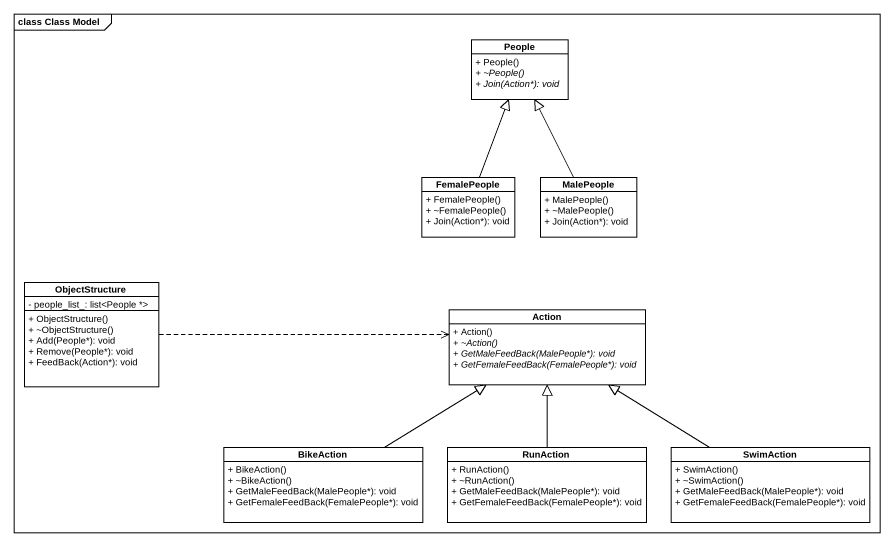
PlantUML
@startuml
mainframe class Class Model
hide circle
hide empty members
skinparam classAttributeIconSize 0
class People {
  + People()
  {abstract} + ~People()
  {abstract} + Join(Action*): void
}
class FemalePeople {
  + FemalePeople()
  + ~FemalePeople()
  + Join(Action*): void
}
class MalePeople {
  + MalePeople()
  + ~MalePeople()
  + Join(Action*): void
}
class ObjectStructure {
  - people_list_: list<People *>
  + ObjectStructure()
  + ~ObjectStructure()
  + Add(People*): void
  + Remove(People*): void
  + FeedBack(Action*): void
}
class "Action" as Action_ {
  + Action()
  {abstract} + ~Action()
  {abstract} + GetMaleFeedBack(MalePeople*): void
  {abstract} + GetFemaleFeedBack(FemalePeople*): void
}
class BikeAction {
  + BikeAction()
  + ~BikeAction()
  + GetMaleFeedBack(MalePeople*): void
  + GetFemaleFeedBack(FemalePeople*): void
}
class RunAction {
  + RunAction()
  + ~RunAction()
  + GetMaleFeedBack(MalePeople*): void
  + GetFemaleFeedBack(FemalePeople*): void
}
class SwimAction {
  + SwimAction()
  + ~SwimAction()
  + GetMaleFeedBack(MalePeople*): void
  + GetFemaleFeedBack(FemalePeople*): void
}
FemalePeople -up-|> People
MalePeople -up-|> People
ObjectStructure .right.> Action_
BikeAction -up-|> Action_
RunAction -up-|> Action_
SwimAction -up-|> Action_
@enduml
